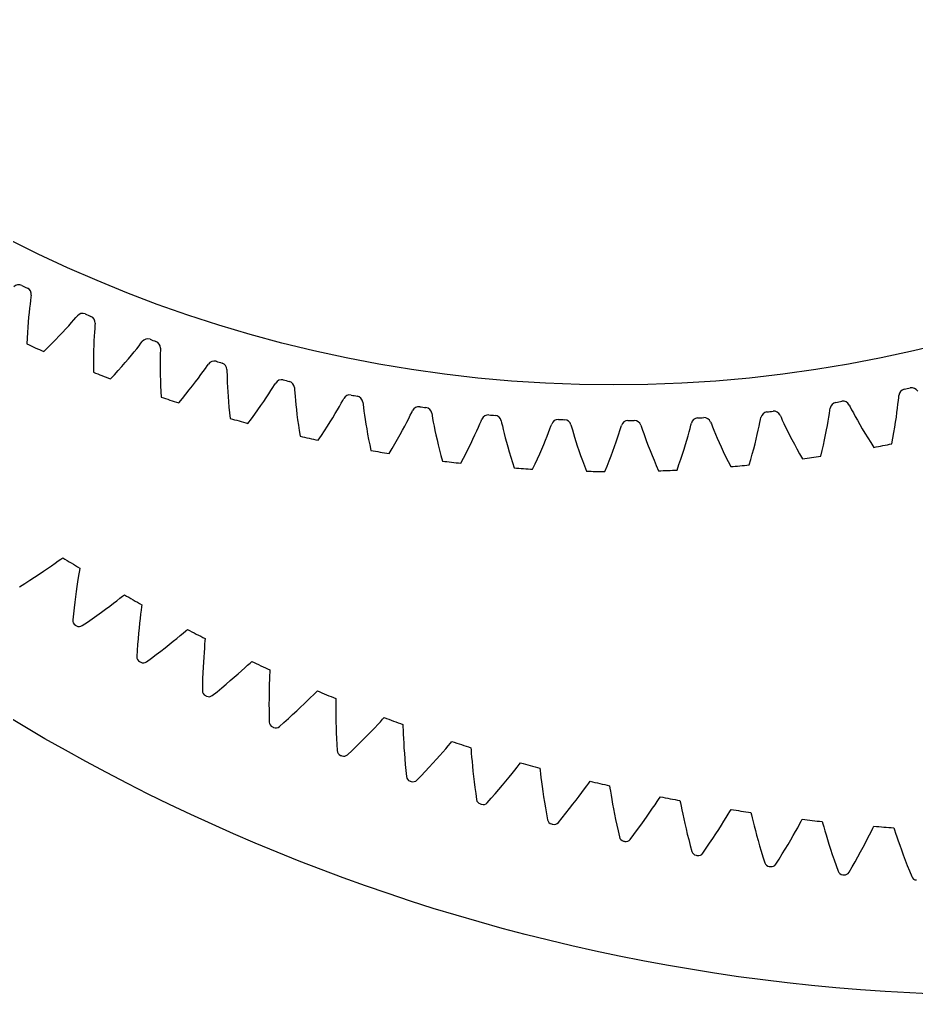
# Model space of a CAD drawing. Header units: millimetres. Extents: x -171 to 171, y -171 to 171.
# Drawn here: x -87.5 to -8.2, y -171.3 to -85 of the extents above; entities that cross this region are included whole.
import ezdxf

# ---------------------------------------------------------------- set-up
doc = ezdxf.new("R2010")
doc.units = ezdxf.units.MM

msp = doc.modelspace()

# ---------------------------------------------------------------- linework, layer by layer
at = {"layer": 'journal'}
msp.add_circle((-35, 0), 117.35, dxfattribs=at)
at = {"layer": 'outer'}
msp.add_circle((0, 0), 171.326572, dxfattribs=at)
at = {"layer": 'output_ring'}
for p, q in [((-84.105687, -132.911767), (-83.865756, -132.739731)), ((-83.865756, -132.739731), (-83.702417, -132.621563)), ((-85.408127, -133.815283), (-85.043073, -133.567034)), ((-85.043073, -133.567034), (-84.701864, -133.331546)), ((-84.701864, -133.331546), (-84.387689, -133.111675)), ((-84.387689, -133.111675), (-84.105687, -132.911767)), ((-82.206186, -133.55417), (-82.240345, -133.752858)), ((-86.627374, -134.618147), (-86.201664, -134.342275)), ((-86.201664, -134.342275), (-85.79485, -134.074227)), ((-85.79485, -134.074227), (-85.408127, -133.815283)), ((-82.344422, -134.385253), (-82.403461, -134.764151)), ((-82.289135, -134.044032), (-82.344422, -134.385253)), ((-82.240345, -133.752858), (-82.289135, -134.044032)), ((-87.53131, -135.189682), (-87.071044, -134.900784)), ((-87.071044, -134.900784), (-86.627374, -134.618147)), ((-82.464617, -135.174198), (-82.526729, -135.611272)), ((-82.403461, -134.764151), (-82.464617, -135.174198)), ((-82.588899, -136.072512), (-82.650395, -136.555798)), ((-82.526729, -135.611272), (-82.588899, -136.072512)), ((-78.923937, -136.422184), (-78.650268, -136.211012)), ((-78.650268, -136.211012), (-78.417506, -136.029394)), ((-78.417506, -136.029394), (-78.25909, -135.904703)), ((-82.710595, -137.059494), (-82.768957, -137.582295)), ((-82.650395, -136.555798), (-82.710595, -137.059494)), ((-80.290934, -137.440971), (-79.915023, -137.166568)), ((-79.915023, -137.166568), (-79.560329, -136.903728)), ((-79.560329, -136.903728), (-79.228944, -136.654606)), ((-79.228944, -136.654606), (-78.923937, -136.422184)), ((-76.752372, -136.975818), (-76.789323, -137.26873)), ((-76.726294, -136.775909), (-76.752372, -136.975818)), ((-82.768957, -137.582295), (-82.825633, -138.122753)), ((-81.532583, -138.318567), (-81.100731, -138.018183)), ((-81.100731, -138.018183), (-80.686551, -137.725285)), ((-80.686551, -137.725285), (-80.290934, -137.440971)), ((-76.874372, -137.992891), (-76.91886, -138.405079)), ((-76.830736, -137.611911), (-76.874372, -137.992891)), ((-76.789323, -137.26873), (-76.830736, -137.611911)), ((-81.980763, -138.625881), (-81.532583, -138.318567)), ((-76.963208, -138.844311), (-77.006635, -139.307691)), ((-76.91886, -138.405079), (-76.963208, -138.844311)), ((-77.006635, -139.307691), (-77.048495, -139.793072)), ((-73.946868, -140.01549), (-73.62585, -139.753144)), ((-73.62585, -139.753144), (-73.330513, -139.508552)), ((-73.330513, -139.508552), (-73.065627, -139.286462)), ((-73.065627, -139.286462), (-72.840417, -139.095561)), ((-72.840417, -139.095561), (-72.687183, -138.964553)), ((-71.120341, -139.772925), (-71.138296, -139.973727)), ((-77.088233, -140.298794), (-77.125361, -140.823531)), ((-77.048495, -139.793072), (-77.088233, -140.298794)), ((-75.038871, -140.882013), (-74.655101, -140.5819)), ((-74.655101, -140.5819), (-74.290618, -140.292488)), ((-74.290618, -140.292488), (-73.946868, -140.01549)), ((-71.190817, -140.612473), (-71.218978, -140.994908)), ((-71.163346, -140.267896), (-71.190817, -140.612473)), ((-71.138296, -139.973727), (-71.163346, -140.267896)), ((-77.125361, -140.823531), (-77.160088, -141.365842)), ((-75.860164, -141.509094), (-75.44084, -141.191455)), ((-75.44084, -141.191455), (-75.038871, -140.882013)), ((-71.246725, -141.40856), (-71.273237, -141.849229)), ((-71.218978, -140.994908), (-71.246725, -141.40856)), ((-76.295522, -141.834318), (-75.860164, -141.509094)), ((-71.29785, -142.313989), (-71.320005, -142.800667)), ((-71.273237, -141.849229), (-71.29785, -142.313989)), ((-67.90179, -142.622067), (-67.616607, -142.365707)), ((-67.616607, -142.365707), (-67.360939, -142.133065)), ((-67.360939, -142.133065), (-67.14365, -141.933194)), ((-67.14365, -141.933194), (-66.995852, -141.796084)), ((-71.320005, -142.800667), (-71.339215, -143.307584)), ((-68.896609, -143.491853), (-68.544154, -143.187908)), ((-68.544154, -143.187908), (-68.211912, -142.897207)), ((-68.211912, -142.897207), (-67.90179, -142.622067)), ((-65.420448, -143.036601), (-65.433932, -143.382009)), ((-65.40734, -142.741659), (-65.420448, -143.036601)), ((-65.397537, -142.540295), (-65.40734, -142.741659)), ((-71.355047, -143.833394), (-71.367768, -144.376667)), ((-71.339215, -143.307584), (-71.355047, -143.833394)), ((-69.657, -144.13275), (-69.267901, -143.807272)), ((-69.267901, -143.807272), (-68.896609, -143.491853)), ((-65.446572, -143.765271), (-65.457533, -144.179708)), ((-65.433932, -143.382009), (-65.446572, -143.765271)), ((-70.484928, -144.809721), (-70.063107, -144.467121)), ((-70.063107, -144.467121), (-69.657, -144.13275)), ((-65.466164, -144.62109), (-65.471922, -145.086464)), ((-65.457533, -144.179708), (-65.466164, -144.62109)), ((-61.791608, -144.988956), (-61.545577, -144.746144)), ((-61.545577, -144.746144), (-61.336567, -144.537631)), ((-61.336567, -144.537631), (-61.194447, -144.394644)), ((-65.471922, -145.086464), (-65.474336, -145.573641)), ((-65.474336, -145.573641), (-65.472987, -146.08092)), ((-62.685073, -145.848071), (-62.364884, -145.544145)), ((-62.364884, -145.544145), (-62.066167, -145.256662)), ((-62.066167, -145.256662), (-61.791608, -144.988956)), ((-59.568919, -145.275067), (-59.570064, -145.570299)), ((-59.570064, -145.570299), (-59.569539, -145.915969)), ((-59.567285, -145.073471), (-59.568919, -145.275067)), ((-65.472987, -146.08092), (-65.467498, -146.60694)), ((-65.467498, -146.60694), (-65.458192, -147.150282)), ((-63.758714, -146.837236), (-63.383125, -146.496256)), ((-63.383125, -146.496256), (-63.02492, -146.16605)), ((-63.02492, -146.16605), (-62.685073, -145.848071)), ((-59.569539, -145.915969), (-59.566636, -146.299429)), ((-59.566636, -146.299429), (-59.560793, -146.713969)), ((-64.558527, -147.547203), (-64.150937, -147.18779)), ((-64.150937, -147.18779), (-63.758714, -146.837236)), ((-59.560793, -146.713969), (-59.55153, -147.155338)), ((-59.55153, -147.155338), (-59.538424, -147.620564)), ((-56.128569, -147.652601), (-55.865085, -147.373988)), ((-55.865085, -147.373988), (-55.629096, -147.121406)), ((-55.629096, -147.121406), (-55.428708, -146.904594)), ((-55.428708, -146.904594), (-55.292499, -146.755964)), ((-53.639164, -147.368292), (-53.632627, -147.569789)), ((-59.538424, -147.620564), (-59.521093, -148.107438)), ((-59.521093, -148.107438), (-59.499188, -148.614246)), ((-57.049681, -148.600096), (-56.722999, -148.268606)), ((-56.722999, -148.268606), (-56.41539, -147.951953)), ((-56.41539, -147.951953), (-56.128569, -147.652601)), ((-53.632627, -147.569789), (-53.621807, -147.864824)), ((-53.621807, -147.864824), (-53.607274, -148.210189)), ((-53.607274, -148.210189), (-53.588834, -148.593216)), ((-59.499188, -148.614246), (-59.472385, -149.139611)), ((-59.472385, -149.139611), (-59.441067, -149.682129)), ((-57.755672, -149.300468), (-57.39421, -148.944548)), ((-57.39421, -148.944548), (-57.049681, -148.600096)), ((-53.588834, -148.593216), (-53.566196, -149.007179)), ((-53.566196, -149.007179), (-53.539053, -149.44781)), ((-49.846775, -149.516885), (-49.621217, -149.254947)), ((-49.621217, -149.254947), (-49.42978, -149.030192)), ((-49.42978, -149.030192), (-49.299706, -148.876165)), ((-58.526056, -150.042264), (-58.133366, -149.666629)), ((-58.133366, -149.666629), (-57.755672, -149.300468)), ((-53.539053, -149.44781), (-53.507104, -149.912123)), ((-53.507104, -149.912123), (-53.470057, -150.397895)), ((-50.667731, -150.445536), (-50.373207, -150.116677)), ((-50.373207, -150.116677), (-50.098753, -149.805948)), ((-50.098753, -149.805948), (-49.846775, -149.516885)), ((-47.622914, -149.420988), (-47.608217, -149.622054)), ((-47.608217, -149.622054), (-47.585449, -149.916408)), ((-47.585449, -149.916408), (-47.556932, -150.260901)), ((-53.470057, -150.397895), (-53.427631, -150.903398)), ((-53.427631, -150.903398), (-53.37956, -151.427246)), ((-51.310997, -151.148124), (-50.98071, -150.789993)), ((-50.98071, -150.789993), (-50.667731, -150.445536)), ((-47.556932, -150.260901), (-47.522984, -150.642866)), ((-47.522984, -150.642866), (-47.483589, -151.055571)), ((-43.53181, -151.143263), (-43.349638, -150.910934)), ((-43.349638, -150.910934), (-43.225914, -150.751763)), ((-53.37956, -151.427246), (-53.326282, -151.968049)), ((-52.020283, -151.899566), (-51.657738, -151.5184)), ((-51.657738, -151.5184), (-51.310997, -151.148124)), ((-47.483589, -151.055571), (-47.438612, -151.49474)), ((-47.438612, -151.49474), (-47.387873, -151.957376)), ((-44.24826, -152.03476), (-43.986624, -151.713163)), ((-43.986624, -151.713163), (-43.746568, -151.414127)), ((-43.746568, -151.414127), (-43.53181, -151.143263)), ((-41.52842, -151.228185), (-41.505587, -151.42849)), ((-41.505587, -151.42849), (-41.470908, -151.72168)), ((-41.470908, -151.72168), (-41.428454, -152.064734)), ((-52.397428, -152.290807), (-52.020283, -151.899566)), ((-47.387873, -151.957376), (-47.331169, -152.441248)), ((-47.331169, -152.441248), (-47.268293, -152.944617)), ((-44.827978, -152.732142), (-44.529215, -152.375284)), ((-44.529215, -152.375284), (-44.24826, -152.03476)), ((-41.428454, -152.064734), (-41.379055, -152.445009)), ((-41.379055, -152.445009), (-41.322967, -152.855779)), ((-37.370881, -152.78325), (-37.198274, -152.543731)), ((-37.198274, -152.543731), (-37.081101, -152.379675)), ((-47.268293, -152.944617), (-47.199032, -153.466086)), ((-47.199032, -153.466086), (-47.123881, -154.004286)), ((-45.821731, -153.882933), (-45.474931, -153.487387)), ((-45.474931, -153.487387), (-45.14348, -153.103363)), ((-45.14348, -153.103363), (-44.827978, -152.732142)), ((-41.322967, -152.855779), (-41.260229, -153.292764)), ((-41.260229, -153.292764), (-41.190783, -153.752964)), ((-38.050613, -153.70305), (-37.802225, -153.371114)), ((-37.802225, -153.371114), (-37.574485, -153.062595)), ((-37.574485, -153.062595), (-37.370881, -152.78325)), ((-35.365695, -152.786914), (-35.334763, -152.98613)), ((-35.334763, -152.98613), (-35.288231, -153.277673)), ((-35.288231, -153.277673), (-35.231909, -153.618725)), ((-46.18271, -154.289137), (-45.821731, -153.882933)), ((-41.190783, -153.752964), (-41.114517, -154.234141)), ((-41.114517, -154.234141), (-41.031293, -154.734548)), ((-38.901792, -154.807055), (-38.601593, -154.423352)), ((-38.601593, -154.423352), (-38.317537, -154.05468)), ((-38.317537, -154.05468), (-38.050613, -153.70305)), ((-35.231909, -153.618725), (-35.16714, -153.996686)), ((-35.16714, -153.996686), (-35.094451, -154.404845)), ((-35.094451, -154.404845), (-35.014056, -154.838929)), ((-31.340668, -154.459582), (-31.148551, -154.172216)), ((-31.148551, -154.172216), (-30.985793, -153.925898)), ((-30.985793, -153.925898), (-30.875365, -153.757229)), ((-29.144864, -154.094615), (-29.105884, -154.292413)), ((-29.105884, -154.292413), (-29.047575, -154.581832)), ((-41.031293, -154.734548), (-40.940956, -155.252782)), ((-40.940956, -155.252782), (-40.844056, -155.787495)), ((-39.547893, -155.613471), (-39.217408, -155.204195)), ((-39.217408, -155.204195), (-38.901792, -154.807055)), ((-35.014056, -154.838929), (-34.926017, -155.295937)), ((-34.926017, -155.295937), (-34.830314, -155.773627)), ((-32.042905, -155.480965), (-31.79045, -155.118806)), ((-31.79045, -155.118806), (-31.555718, -154.777077)), ((-31.555718, -154.777077), (-31.340668, -154.459582)), ((-29.047575, -154.581832), (-28.977479, -154.920321)), ((-28.977479, -154.920321), (-28.897445, -155.295346)), ((-28.897445, -155.295346), (-28.808275, -155.700225)), ((-25.055357, -155.602793), (-24.875044, -155.307877)), ((-24.875044, -155.307877), (-24.722402, -155.055165)), ((-24.722402, -155.055165), (-24.6189, -154.882159)), ((-22.876148, -155.149139), (-22.829184, -155.345195)), ((-39.892114, -156.033969), (-39.547893, -155.613471)), ((-34.830314, -155.773627), (-34.726878, -156.270251)), ((-32.596189, -156.256399), (-32.311787, -155.860845)), ((-32.311787, -155.860845), (-32.042905, -155.480965)), ((-28.808275, -155.700225), (-28.710355, -156.130694)), ((-28.710355, -156.130694), (-28.603868, -156.583759)), ((-25.478055, -156.279703), (-25.257364, -155.928742)), ((-25.257364, -155.928742), (-25.055357, -155.602793)), ((-22.829184, -155.345195), (-22.759195, -155.632013)), ((-22.759195, -155.632013), (-22.675438, -155.967383)), ((-22.675438, -155.967383), (-22.580272, -156.338857)), ((-18.560668, -156.188367), (-18.418392, -155.929677)), ((-18.418392, -155.929677), (-18.321986, -155.752619)), ((-16.569847, -155.948753), (-16.514976, -156.142745)), ((-16.514976, -156.142745), (-16.433421, -156.426491)), ((-34.726878, -156.270251), (-34.615614, -156.784398)), ((-34.615614, -156.784398), (-34.497125, -157.314744)), ((-33.209079, -157.088336), (-32.895451, -156.666003)), ((-32.895451, -156.666003), (-32.596189, -156.256399)), ((-28.603868, -156.583759), (-28.488884, -157.057178)), ((-25.968892, -157.04226), (-25.715625, -156.651795)), ((-25.715625, -156.651795), (-25.478055, -156.279703)), ((-22.580272, -156.338857), (-22.474768, -156.739789)), ((-22.474768, -156.739789), (-22.359483, -157.165937)), ((-19.123799, -157.183832), (-18.917513, -156.824216)), ((-18.917513, -156.824216), (-18.728881, -156.490348)), ((-18.728881, -156.490348), (-18.560668, -156.188367)), ((-16.433421, -156.426491), (-16.336142, -156.758191)), ((-16.336142, -156.758191), (-16.226, -157.125504)), ((-12.371634, -157.12079), (-12.215796, -156.81224)), ((-12.215796, -156.81224), (-12.084121, -156.547997)), ((-12.084121, -156.547997), (-11.99497, -156.367178)), ((-10.236321, -156.492144), (-10.173634, -156.683753)), ((-10.173634, -156.683753), (-10.080647, -156.963961)), ((-10.080647, -156.963961), (-9.970005, -157.291446)), ((-33.535976, -157.522439), (-33.209079, -157.088336)), ((-28.488884, -157.057178), (-28.365408, -157.549202)), ((-28.365408, -157.549202), (-28.233399, -158.058417)), ((-26.815702, -158.305105), (-26.519447, -157.87041)), ((-26.519447, -157.87041), (-26.23703, -157.449014)), ((-26.23703, -157.449014), (-25.968892, -157.04226)), ((-22.359483, -157.165937), (-22.234722, -157.614313)), ((-22.234722, -157.614313), (-22.100648, -158.082684)), ((-19.58333, -157.965654), (-19.346095, -157.565246)), ((-19.346095, -157.565246), (-19.123799, -157.183832)), ((-16.226, -157.125504), (-16.104334, -157.521831)), ((-16.104334, -157.521831), (-15.971874, -157.942956)), ((-12.94478, -158.219818), (-12.738123, -157.829709)), ((-12.738123, -157.829709), (-12.54658, -157.462028)), ((-12.54658, -157.462028), (-12.371634, -157.12079)), ((-9.970005, -157.291446), (-9.845069, -157.653993)), ((-9.845069, -157.653993), (-9.707441, -158.045064)), ((-28.233399, -158.058417), (-28.093514, -158.583526)), ((-27.124739, -158.752099), (-26.815702, -158.305105)), ((-22.100648, -158.082684), (-21.957333, -158.5693)), ((-21.957333, -158.5693), (-21.804797, -159.072747)), ((-20.099872, -158.815435), (-19.834764, -158.38294)), ((-19.834764, -158.38294), (-19.58333, -157.965654)), ((-15.971874, -157.942956), (-15.829045, -158.385909)), ((-15.829045, -158.385909), (-15.6761, -158.848461)), ((-13.39991, -159.056644), (-13.165593, -158.629511)), ((-13.165593, -158.629511), (-12.94478, -158.219818)), ((-9.707441, -158.045064), (-9.558023, -158.460476)), ((-9.558023, -158.460476), (-9.397361, -158.897276)), ((-21.804797, -159.072747), (-21.643746, -159.591756)), ((-20.668935, -159.72093), (-20.378267, -159.261779)), ((-20.378267, -159.261779), (-20.099872, -158.815435)), ((-15.6761, -158.848461), (-15.513183, -159.328869)), ((-15.513183, -159.328869), (-15.340369, -159.825721)), ((-13.907351, -159.956787), (-13.647272, -159.499528)), ((-13.647272, -159.499528), (-13.39991, -159.056644)), ((-9.397361, -158.897276), (-9.225796, -159.35325)), ((-9.225796, -159.35325), (-9.043544, -159.826661)), ((-15.340369, -159.825721), (-15.158418, -160.337777)), ((-14.179172, -160.42734), (-13.907351, -159.956787)), ((-9.043544, -159.826661), (-8.850737, -160.316102)), ((-8.850737, -160.316102), (-8.648184, -160.820363))]:
    msp.add_line(p, q, dxfattribs=at)
for centre, radius, start, end in [((0, 0), 156.826572, 237.742448, 238.386584), ((0, 0), 156.826572, 240.065028, 240.709165), ((-82.347793, -138.168233), 0.48, 174.563059, 239.205203), ((0, 0), 161.326572, 239.205203, 239.24641), ((-82.248401, -138.227421), 0.48, 239.24641, 303.888554), ((0, 0), 156.826572, 242.387609, 243.031746), ((-76.680796, -141.39192), 0.48, 176.88564, 241.527784), ((0, 0), 161.326572, 241.527784, 241.568991), ((-76.579088, -141.447032), 0.48, 241.568991, 306.211134), ((0, 0), 156.826572, 244.71019, 245.354326), ((-70.887814, -144.3833), 0.48, 179.20822, 243.850364), ((0, 0), 161.326572, 243.850364, 243.891571), ((-70.783956, -144.434245), 0.48, 243.891571, 308.533715), ((0, 0), 156.826572, 247.03277, 247.676907), ((-64.978363, -147.137459), 0.48, 181.530801, 246.172945), ((0, 0), 156.826572, 249.355351, 249.999488), ((0, 0), 161.326572, 246.172945, 246.214152), ((-64.872525, -147.184153), 0.48, 246.214152, 310.856296), ((0, 0), 156.826572, 251.677932, 252.322068), ((-58.962153, -149.649872), 0.48, 183.853382, 248.495526), ((0, 0), 161.326572, 248.495526, 248.536732), ((-58.85451, -149.692238), 0.48, 248.536732, 313.178876), ((0, 0), 156.826572, 254.000512, 254.644649), ((-52.849068, -151.91641), 0.48, 186.175962, 250.818106), ((0, 0), 161.326572, 250.818106, 250.859313), ((-52.739796, -151.95438), 0.48, 250.859313, 315.501457), ((0, 0), 156.826572, 256.323093, 256.96723), ((-46.649152, -153.93335), 0.48, 188.498543, 253.140687), ((0, 0), 161.326572, 253.140687, 253.181894), ((-46.538431, -153.96686), 0.48, 253.181894, 317.824038), ((0, 0), 156.826572, 258.645674, 259.28981), ((0, 0), 156.826572, 260.968254, 261.612391), ((-40.372592, -155.697378), 0.48, 190.821124, 255.463268), ((0, 0), 161.326572, 255.463268, 255.504474), ((-40.260604, -155.726373), 0.48, 255.504474, 320.146618), ((0, 0), 156.826572, 263.290835, 263.934972), ((0, 0), 156.826572, 265.613416, 266.257552), ((-34.029699, -157.205595), 0.48, 193.143704, 257.785848), ((0, 0), 161.326572, 257.785848, 257.827055), ((-33.916629, -157.230028), 0.48, 257.827055, 322.469199), ((-27.630896, -158.455524), 0.48, 195.466285, 260.108429), ((-27.516928, -158.475355), 0.48, 260.149636, 324.79178), ((0, 0), 161.326572, 260.108429, 260.149636), ((-21.186696, -159.445111), 0.48, 197.788866, 262.431009), ((0, 0), 161.326572, 262.431009, 262.472216), ((-21.072018, -159.460307), 0.48, 262.472216, 327.11436), ((-14.707685, -160.17273), 0.48, 200.111446, 264.75359), ((-14.592486, -160.183267), 0.48, 264.794797, 329.436941), ((0, 0), 161.326572, 264.75359, 264.794797), ((-8.204511, -160.637186), 0.48, 202.434027, 267.076171)]:
    msp.add_arc(centre, radius, start, end, dxfattribs=at)
at = {"layer": 'thin_ring_external'}
for p, q in [((-86.502178, -109.41429), (-86.525541, -109.602477)), ((-86.60217, -110.197849), (-86.643523, -110.554898)), ((-86.562028, -109.876512), (-86.60217, -110.197849)), ((-86.525541, -109.602477), (-86.562028, -109.876512)), ((-86.684562, -110.941546), (-86.724179, -111.353935)), ((-86.643523, -110.554898), (-86.684562, -110.941546)), ((-82.542816, -111.387903), (-82.417868, -111.245256)), ((-86.7615, -111.789377), (-86.795805, -112.24588)), ((-86.724179, -111.353935), (-86.7615, -111.789377)), ((-83.436701, -112.397538), (-83.175352, -112.109653)), ((-83.175352, -112.109653), (-82.936309, -111.841227)), ((-82.936309, -111.841227), (-82.723122, -111.597466)), ((-82.723122, -111.597466), (-82.542816, -111.387903)), ((-80.861961, -112.090432), (-80.884409, -112.365972)), ((-80.848238, -111.901298), (-80.861961, -112.090432)), ((-86.826478, -112.721898), (-86.852984, -113.216194)), ((-86.795805, -112.24588), (-86.826478, -112.721898)), ((-84.336443, -113.348394), (-84.018463, -113.01906)), ((-84.018463, -113.01906), (-83.718213, -112.701487)), ((-83.718213, -112.701487), (-83.436701, -112.397538)), ((-80.908091, -112.688939), (-80.931158, -113.047634)), ((-80.884409, -112.365972), (-80.908091, -112.688939)), ((-86.852984, -113.216194), (-86.874844, -113.727748)), ((-85.022792, -114.036656), (-84.671408, -113.688)), ((-84.671408, -113.688), (-84.336443, -113.348394)), ((-80.97091, -113.849747), (-80.985949, -114.286527)), ((-80.952402, -113.435874), (-80.97091, -113.849747)), ((-80.931158, -113.047634), (-80.952402, -113.435874)), ((-77.163099, -114.142993), (-76.962637, -113.888664)), ((-76.962637, -113.888664), (-76.793267, -113.670168)), ((-76.793267, -113.670168), (-76.675765, -113.521328)), ((-85.39015, -114.393325), (-85.022792, -114.036656)), ((-80.996899, -114.744186), (-81.003227, -115.22115)), ((-80.985949, -114.286527), (-80.996899, -114.744186)), ((-77.900058, -115.042056), (-77.634433, -114.724129)), ((-77.634433, -114.724129), (-77.388124, -114.423275)), ((-77.388124, -114.423275), (-77.163099, -114.142993)), ((-75.087082, -114.562283), (-75.094242, -114.886038)), ((-75.078733, -114.285955), (-75.087082, -114.562283)), ((-75.074685, -114.096367), (-75.078733, -114.285955)), ((-81.003227, -115.22115), (-81.004458, -115.716154)), ((-78.48445, -115.719685), (-78.183701, -115.374545)), ((-78.183701, -115.374545), (-77.900058, -115.042056)), ((-75.098964, -115.245442), (-75.100356, -115.63426)), ((-75.094242, -114.886038), (-75.098964, -115.245442)), ((-70.934683, -115.655881), (-70.824935, -115.501235)), ((-81.004458, -115.716154), (-81.00017, -116.228157)), ((-79.483428, -116.817056), (-79.13476, -116.442095)), ((-79.13476, -116.442095), (-78.801638, -116.075952)), ((-78.801638, -116.075952), (-78.48445, -115.719685)), ((-75.100356, -115.63426), (-75.097708, -116.048539)), ((-75.097708, -116.048539), (-75.090425, -116.485517)), ((-71.720937, -116.751417), (-71.490311, -116.438379)), ((-71.490311, -116.438379), (-71.279891, -116.146973)), ((-71.279891, -116.146973), (-71.092676, -115.88274)), ((-71.092676, -115.88274), (-70.934683, -115.655881)), ((-69.196581, -115.993772), (-69.190943, -116.183319)), ((-69.190943, -116.183319), (-69.185172, -116.459713)), ((-69.185172, -116.459713), (-69.175792, -116.783411)), ((-75.090425, -116.485517), (-75.077993, -116.943138)), ((-75.077993, -116.943138), (-75.059958, -117.419802)), ((-72.236277, -117.429031), (-71.969982, -117.082492)), ((-71.969982, -117.082492), (-71.720937, -116.751417)), ((-69.175792, -116.783411), (-69.162157, -117.142588)), ((-69.162157, -117.142588), (-69.143694, -117.53097)), ((-65.128554, -117.574491), (-64.982351, -117.339861)), ((-64.982351, -117.339861), (-64.880642, -117.179813)), ((-75.059958, -117.419802), (-75.035913, -117.914224)), ((-75.035913, -117.914224), (-75.005486, -118.42534)), ((-73.131587, -118.54375), (-72.817594, -118.161076)), ((-72.817594, -118.161076), (-72.519011, -117.789077)), ((-72.519011, -117.789077), (-72.236277, -117.429031)), ((-69.143694, -117.53097), (-69.119895, -117.944573)), ((-69.119895, -117.944573), (-69.090309, -118.380609)), ((-65.71164, -118.474115), (-65.497299, -118.149709)), ((-65.497299, -118.149709), (-65.302032, -117.847939)), ((-65.302032, -117.847939), (-65.128554, -117.574491)), ((-63.229263, -117.588562), (-63.213954, -117.777575)), ((-63.213954, -117.777575), (-63.194078, -118.053313)), ((-63.194078, -118.053313), (-63.168181, -118.37611)), ((-73.460653, -118.936025), (-73.131587, -118.54375)), ((-69.090309, -118.380609), (-69.054527, -118.836998)), ((-69.054527, -118.836998), (-69.012177, -119.31212)), ((-66.191709, -119.177158), (-65.943455, -118.817474)), ((-65.943455, -118.817474), (-65.71164, -118.474115)), ((-63.168181, -118.37611), (-63.136224, -118.734122)), ((-63.136224, -118.734122), (-63.097954, -119.121055)), ((-59.245119, -119.241453), (-59.085829, -118.959504)), ((-59.085829, -118.959504), (-58.951797, -118.717714)), ((-58.951797, -118.717714), (-58.858394, -118.552682)), ((-57.188298, -118.876578), (-57.163358, -119.064562)), ((-57.163358, -119.064562), (-57.129428, -119.338926)), ((-9.905259, -119.413956), (-9.864169, -119.056877)), ((-9.864169, -119.056877), (-9.830038, -118.734846)), ((-9.830038, -118.734846), (-9.803126, -118.459706)), ((-9.803126, -118.459706), (-9.782995, -118.271146)), ((-69.012177, -119.31212), (-68.962918, -119.804669)), ((-68.962918, -119.804669), (-68.906433, -120.313564)), ((-66.734889, -119.93793), (-66.45569, -119.551171)), ((-66.45569, -119.551171), (-66.191709, -119.177158)), ((-63.097954, -119.121055), (-63.053068, -119.532903)), ((-63.053068, -119.532903), (-63.001256, -119.96686)), ((-59.8362, -120.242475), (-59.622219, -119.887726)), ((-59.622219, -119.887726), (-59.424723, -119.552799)), ((-59.424723, -119.552799), (-59.245119, -119.241453)), ((-57.129428, -119.338926), (-57.087083, -119.659979)), ((-57.087083, -119.659979), (-57.036887, -120.015893)), ((-52.980268, -120.034165), (-52.858757, -119.785847)), ((-52.858757, -119.785847), (-52.773901, -119.61626)), ((-51.089446, -119.854458), (-51.05494, -120.040923)), ((-15.976072, -120.185024), (-15.925542, -119.865157)), ((-15.925542, -119.865157), (-15.884617, -119.591749)), ((-15.884617, -119.591749), (-15.854884, -119.404463)), ((-14.177061, -119.123325), (-14.087902, -119.290689)), ((-14.087902, -119.290689), (-13.960089, -119.535823)), ((-13.960089, -119.535823), (-13.808051, -119.821748)), ((-13.808051, -119.821748), (-13.636458, -120.137579)), ((-10.008788, -120.210353), (-9.953399, -119.799785)), ((-9.953399, -119.799785), (-9.905259, -119.413956)), ((-67.337539, -120.744704), (-67.028932, -120.336138)), ((-67.028932, -120.336138), (-66.734889, -119.93793)), ((-63.001256, -119.96686), (-62.942217, -120.420827)), ((-62.942217, -120.420827), (-62.875662, -120.893166)), ((-60.310304, -121.00137), (-60.065764, -120.614366)), ((-60.065764, -120.614366), (-59.8362, -120.242475)), ((-57.036887, -120.015893), (-56.97891, -120.400366)), ((-56.97891, -120.400366), (-56.913053, -120.809386)), ((-53.468563, -120.988565), (-53.288425, -120.64399)), ((-53.288425, -120.64399), (-53.124954, -120.323879)), ((-53.124954, -120.323879), (-52.980268, -120.034165)), ((-51.05494, -120.040923), (-51.007045, -120.313196)), ((-51.007045, -120.313196), (-50.948362, -120.631669)), ((-50.948362, -120.631669), (-50.880059, -120.984555)), ((-46.957502, -121.092395), (-46.827798, -120.79567)), ((-46.827798, -120.79567), (-46.719124, -120.541472)), ((-46.719124, -120.541472), (-46.643039, -120.367774)), ((-44.948618, -120.519651), (-44.904636, -120.704111)), ((-44.904636, -120.704111), (-44.842901, -120.973584)), ((-28.181212, -120.917693), (-28.132533, -120.734416)), ((-26.434786, -120.625861), (-26.363162, -120.801446)), ((-22.137607, -120.999623), (-22.07081, -120.682753)), ((-22.07081, -120.682753), (-22.015977, -120.411791)), ((-22.015977, -120.411791), (-21.97672, -120.226268)), ((-20.286731, -120.031167), (-20.206234, -120.202865)), ((-20.206234, -120.202865), (-20.091104, -120.454205)), ((-20.091104, -120.454205), (-19.953865, -120.74752)), ((-19.953865, -120.74752), (-19.798622, -121.071702)), ((-16.103119, -120.922407), (-16.035341, -120.53954)), ((-16.035341, -120.53954), (-15.976072, -120.185024)), ((-13.636458, -120.137579), (-13.447579, -120.477441)), ((-13.447579, -120.477441), (-13.242728, -120.837538)), ((-10.142279, -121.095155), (-10.071666, -120.642844)), ((-10.071666, -120.642844), (-10.008788, -120.210353)), ((-62.875662, -120.893166), (-62.801317, -121.382557)), ((-62.801317, -121.382557), (-62.718922, -121.887905)), ((-60.842717, -121.814582), (-60.56939, -121.40188)), ((-60.56939, -121.40188), (-60.310304, -121.00137)), ((-56.913053, -120.809386), (-56.839151, -121.24013)), ((-56.839151, -121.24013), (-56.757009, -121.690491)), ((-53.874426, -121.736904), (-53.664151, -121.353776)), ((-53.664151, -121.353776), (-53.468563, -120.988565)), ((-50.880059, -120.984555), (-50.802526, -121.365567)), ((-50.802526, -121.365567), (-50.71587, -121.77069)), ((-47.266723, -121.773758), (-47.104415, -121.420435)), ((-47.104415, -121.420435), (-46.957502, -121.092395)), ((-44.842901, -120.973584), (-44.768034, -121.288645)), ((-44.768034, -121.288645), (-44.681801, -121.637583)), ((-44.681801, -121.637583), (-44.584914, -122.014139)), ((-40.888826, -121.880108), (-40.758854, -121.544994)), ((-40.758854, -121.544994), (-40.64447, -121.242033)), ((-40.64447, -121.242033), (-40.548918, -120.982618)), ((-40.548918, -120.982618), (-40.481801, -120.805261)), ((-38.781836, -120.870422), (-38.728492, -121.052396)), ((-38.728492, -121.052396), (-38.653079, -121.318365)), ((-38.653079, -121.318365), (-38.562222, -121.629192)), ((-38.562222, -121.629192), (-38.458284, -121.973272)), ((-34.545183, -121.680496), (-34.446417, -121.37209)), ((-34.446417, -121.37209), (-34.364236, -121.108134)), ((-34.364236, -121.108134), (-34.306262, -120.927582)), ((-32.605187, -120.905857), (-32.542621, -121.084869)), ((-32.542621, -121.084869), (-32.453726, -121.346641)), ((-32.453726, -121.346641), (-32.347116, -121.652423)), ((-32.347116, -121.652423), (-32.225745, -121.990747)), ((-28.427814, -121.845169), (-28.332698, -121.498547)), ((-28.332698, -121.498547), (-28.249808, -121.185501)), ((-28.249808, -121.185501), (-28.181212, -120.917693)), ((-26.363162, -120.801446), (-26.261016, -121.058337)), ((-26.261016, -121.058337), (-26.138932, -121.358277)), ((-26.138932, -121.358277), (-26.000444, -121.689962)), ((-22.302139, -121.729557), (-22.2149, -121.350649)), ((-22.2149, -121.350649), (-22.137607, -120.999623)), ((-19.798622, -121.071702), (-19.627343, -121.420765)), ((-19.627343, -121.420765), (-19.441146, -121.790852)), ((-16.264279, -121.758328), (-16.1794, -121.329611)), ((-16.1794, -121.329611), (-16.103119, -120.922407)), ((-13.242728, -120.837538), (-13.022736, -121.215171)), ((-13.022736, -121.215171), (-12.788161, -121.608294)), ((-12.788161, -121.608294), (-12.539387, -122.01529)), ((-10.307694, -122.052974), (-10.220875, -121.565642)), ((-10.220875, -121.565642), (-10.142279, -121.095155)), ((-61.130061, -122.238373), (-60.842717, -121.814582)), ((-56.757009, -121.690491), (-56.666423, -122.158816)), ((-56.666423, -122.158816), (-56.567187, -122.643773)), ((-54.337184, -122.549107), (-54.098886, -122.13589)), ((-54.098886, -122.13589), (-53.874426, -121.736904)), ((-50.71587, -121.77069), (-50.62007, -122.1971)), ((-50.62007, -122.1971), (-50.51504, -122.642678)), ((-47.633847, -122.541844), (-47.443408, -122.14848)), ((-47.443408, -122.14848), (-47.266723, -121.773758)), ((-44.584914, -122.014139), (-44.477686, -122.414309)), ((-44.477686, -122.414309), (-44.360238, -122.835271)), ((-41.190203, -122.624512), (-41.032882, -122.241257)), ((-41.032882, -122.241257), (-40.888826, -121.880108)), ((-38.458284, -121.973272), (-38.342297, -122.34439)), ((-38.342297, -122.34439), (-38.214775, -122.738563)), ((-34.920848, -122.780631), (-34.783301, -122.389843)), ((-34.783301, -122.389843), (-34.657874, -122.021809)), ((-34.657874, -122.021809), (-34.545183, -121.680496)), ((-32.225745, -121.990747), (-32.09096, -122.355458)), ((-32.09096, -122.355458), (-31.943478, -122.742606)), ((-28.651699, -122.616429), (-28.534286, -122.219128)), ((-28.534286, -122.219128), (-28.427814, -121.845169)), ((-26.000444, -121.689962), (-25.847212, -122.047315)), ((-25.847212, -122.047315), (-25.680155, -122.426427)), ((-25.680155, -122.426427), (-25.499824, -122.824527)), ((-22.505771, -122.556158), (-22.399112, -122.132335)), ((-22.399112, -122.132335), (-22.302139, -121.729557)), ((-19.441146, -121.790852), (-19.240723, -122.179225)), ((-19.240723, -122.179225), (-19.026526, -122.583813)), ((-16.460412, -122.672303), (-16.357895, -122.206444)), ((-16.357895, -122.206444), (-16.264279, -121.758328)), ((-12.539387, -122.01529), (-12.276689, -122.434838)), ((-12.276689, -122.434838), (-12.000262, -122.86583)), ((-10.402968, -122.556053), (-10.307694, -122.052974)), ((-56.567187, -122.643773), (-56.459096, -123.144254)), ((-54.854411, -123.413137), (-54.589082, -122.975227)), ((-54.589082, -122.975227), (-54.337184, -122.549107)), ((-50.51504, -122.642678), (-50.400659, -123.105767)), ((-50.400659, -123.105767), (-50.27679, -123.585024)), ((-48.284341, -123.815043), (-48.05453, -123.376616)), ((-48.05453, -123.376616), (-47.837641, -122.951771)), ((-47.837641, -122.951771), (-47.633847, -122.541844)), ((-44.360238, -122.835271), (-44.232593, -123.274905)), ((-44.232593, -123.274905), (-44.094716, -123.73155)), ((-41.542905, -123.446885), (-41.360308, -123.027087)), ((-41.360308, -123.027087), (-41.190203, -122.624512)), ((-38.214775, -122.738563), (-38.075986, -123.152978)), ((-38.075986, -123.152978), (-37.92606, -123.585522)), ((-35.231099, -123.61994), (-35.070175, -123.191367)), ((-35.070175, -123.191367), (-34.920848, -122.780631)), ((-31.943478, -122.742606), (-31.78371, -123.149394)), ((-31.78371, -123.149394), (-31.611893, -123.573718)), ((-28.91869, -123.470485), (-28.779859, -123.034254)), ((-28.779859, -123.034254), (-28.651699, -122.616429)), ((-25.499824, -122.824527), (-25.306565, -123.239524)), ((-25.306565, -123.239524), (-25.100597, -123.66977)), ((-22.748316, -123.458926), (-22.622146, -122.998909)), ((-22.622146, -122.998909), (-22.505771, -122.556158)), ((-19.026526, -122.583813), (-18.798859, -123.002981)), ((-18.798859, -123.002981), (-18.557926, -123.435395)), ((-16.692839, -123.652124), (-16.572001, -123.154567)), ((-16.572001, -123.154567), (-16.460412, -122.672303)), ((-50.27679, -123.585024), (-50.143285, -124.079333)), ((-48.526964, -124.265929), (-48.284341, -123.815043)), ((-44.094716, -123.73155), (-43.946537, -124.203856)), ((-43.946537, -124.203856), (-43.787967, -124.690704)), ((-41.944943, -124.331839), (-41.737818, -123.882251)), ((-41.737818, -123.882251), (-41.542905, -123.446885)), ((-37.92606, -123.585522), (-37.765046, -124.03453)), ((-37.765046, -124.03453), (-37.592944, -124.498655)), ((-35.587426, -124.524268), (-35.403527, -124.06469)), ((-35.403527, -124.06469), (-35.231099, -123.61994)), ((-31.611893, -123.573718), (-31.428162, -124.013919)), ((-31.428162, -124.013919), (-31.232587, -124.468651)), ((-29.228377, -124.391828), (-29.068184, -123.923459)), ((-29.068184, -123.923459), (-28.91869, -123.470485)), ((-25.100597, -123.66977), (-24.882058, -124.113922)), ((-24.882058, -124.113922), (-24.651029, -124.570859)), ((-23.03047, -124.425602), (-22.884385, -123.934863)), ((-22.884385, -123.934863), (-22.748316, -123.458926)), ((-18.557926, -123.435395), (-18.303866, -123.879938)), ((-42.164227, -124.794527), (-41.944943, -124.331839)), ((-37.592944, -124.498655), (-37.409722, -124.976771)), ((-35.782799, -124.997549), (-35.587426, -124.524268)), ((-31.232587, -124.468651), (-31.02519, -124.936788)), ((-29.399329, -124.874467), (-29.228377, -124.391828))]:
    msp.add_line(p, q, dxfattribs=at)
for centre, radius, start, end in [((-87.593038, -109.083374), 0.6, 64.259603, 137.621564), ((-35, 0), 120.5, 244.259603, 244.520884), ((-87.095049, -109.322074), 0.6, 351.158924, 64.520884), ((-81.954571, -111.626512), 0.6, 67.186433, 140.548393), ((-35, 0), 120.5, 247.186433, 247.447714), ((-81.445044, -111.839474), 0.6, 354.085753, 67.447714), ((-35, 0), 125, 245.480762, 246.226555), ((-76.193606, -113.87843), 0.6, 70.113262, 143.475222), ((-35, 0), 120.5, 250.113262, 250.374543), ((-75.673869, -114.065097), 0.6, 357.012583, 70.374543), ((-70.325171, -115.833252), 0.6, 73.040091, 146.402051), ((-35, 0), 120.5, 253.040091, 253.301372), ((-69.796581, -115.993137), 0.6, 359.939412, 73.301372), ((-35, 0), 125, 248.407592, 249.153384), ((-64.364576, -117.485879), 0.6, 75.966921, 149.328881), ((-35, 0), 120.5, 255.966921, 256.228201), ((-63.828512, -117.618565), 0.6, 2.866241, 76.228201), ((-9.184707, -118.316443), 0.6, 102.308384, 175.670344), ((-35, 0), 120.5, 282.308384, 282.569665), ((-8.645429, -118.19749), 0.6, 29.207705, 102.569665), ((-35, 0), 125, 251.334421, 252.080213), ((-58.327373, -118.831998), 0.6, 78.89375, 152.25571), ((-35, 0), 120.5, 258.89375, 259.155031), ((-57.785234, -118.937139), 0.6, 5.793071, 79.155031), ((-15.259689, -119.48025), 0.6, 99.381555, 172.743515), ((-35, 0), 120.5, 279.381555, 279.642836), ((-14.715041, -119.388988), 0.6, 26.280875, 99.642836), ((-52.229312, -119.868098), 0.6, 81.820579, 155.182539), ((-35, 0), 120.5, 261.820579, 262.08186), ((-51.682511, -119.94542), 0.6, 8.7199, 82.08186), ((-21.386172, -120.332347), 0.6, 96.454725, 169.816686), ((-35, 0), 120.5, 276.454725, 276.716006), ((-20.837575, -120.269014), 0.6, 23.354046, 96.716006), ((-35, 0), 125, 254.26125, 255.007043), ((-46.086301, -120.591475), 0.6, 84.747408, 158.109368), ((-35, 0), 120.5, 264.747408, 265.008689), ((-45.536265, -120.640777), 0.6, 11.646729, 85.008689), ((-39.914367, -121.000244), 0.6, 87.674238, 161.036198), ((-35, 0), 120.5, 267.674238, 267.935518), ((-39.362531, -121.021396), 0.6, 14.573558, 87.935518), ((-33.729612, -121.093336), 0.6, 90.601067, 163.963027), ((-35, 0), 120.5, 270.601067, 270.862348), ((-33.177416, -121.086284), 0.6, 17.500388, 90.862348), ((-27.548172, -120.87051), 0.6, 93.527896, 166.889856), ((-35, 0), 120.5, 273.527896, 273.789177), ((-26.997056, -120.835272), 0.6, 20.427217, 93.789177), ((-35, 0), 125, 257.188079, 257.933872), ((-35, 0), 125, 260.114909, 260.860701), ((-35, 0), 125, 280.602714, 281.348506), ((-35, 0), 125, 263.041738, 263.78753), ((-35, 0), 125, 277.675884, 278.421677), ((-35, 0), 125, 265.968567, 266.71436), ((-35, 0), 125, 268.895396, 269.641189), ((-35, 0), 125, 271.822226, 272.568018), ((-35, 0), 125, 274.749055, 275.494847)]:
    msp.add_arc(centre, radius, start, end, dxfattribs=at)

doc.saveas('drawing.dxf')
